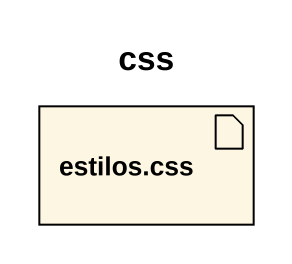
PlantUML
@startuml
title css
artifact "estilos.css" as estilos_css
@enduml
